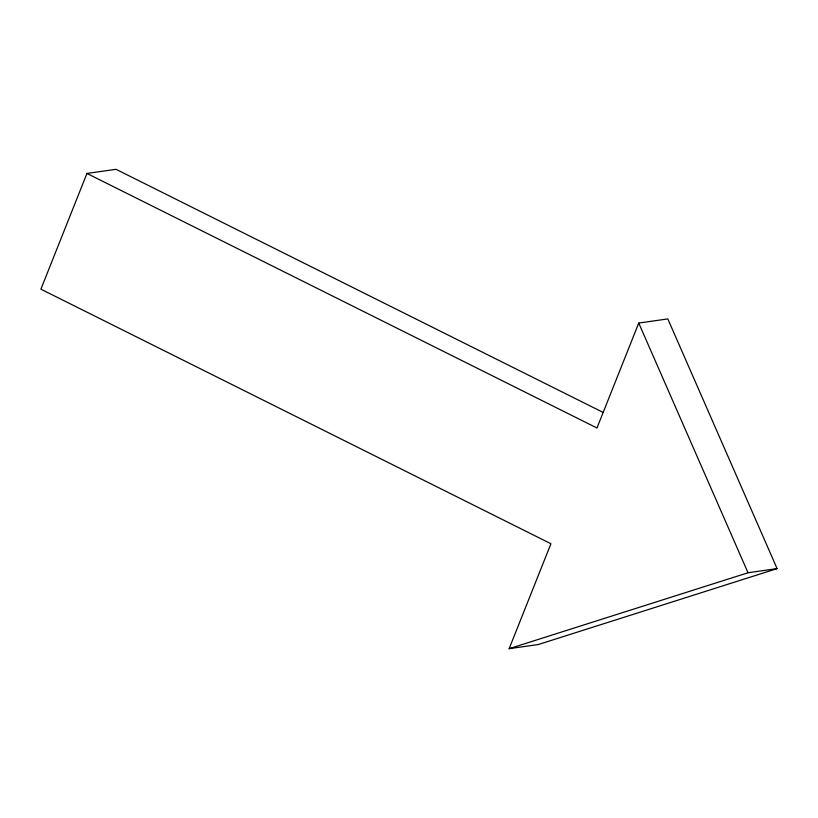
<?xml version="1.0" encoding="UTF-8"?>
<svg xmlns="http://www.w3.org/2000/svg" width="818" height="818" viewBox="0 0 818 818"><rect width="100%" height="100%" fill="white"/><g stroke="black" fill="none" stroke-linecap="round" stroke-linejoin="round"><path stroke-width="1.23" d="M86.953 173.447L40.9 289.173L550.923 543.735L509.154 648.684L538.224 644.553L777.1 568.612L667.815 318.908L638.746 323.049L596.976 427.998L86.953 173.447L116.033 169.316L603.183 412.446M509.154 648.684L748.02 572.753L777.1 568.612M638.746 323.049L748.02 572.753"/></g></svg>
